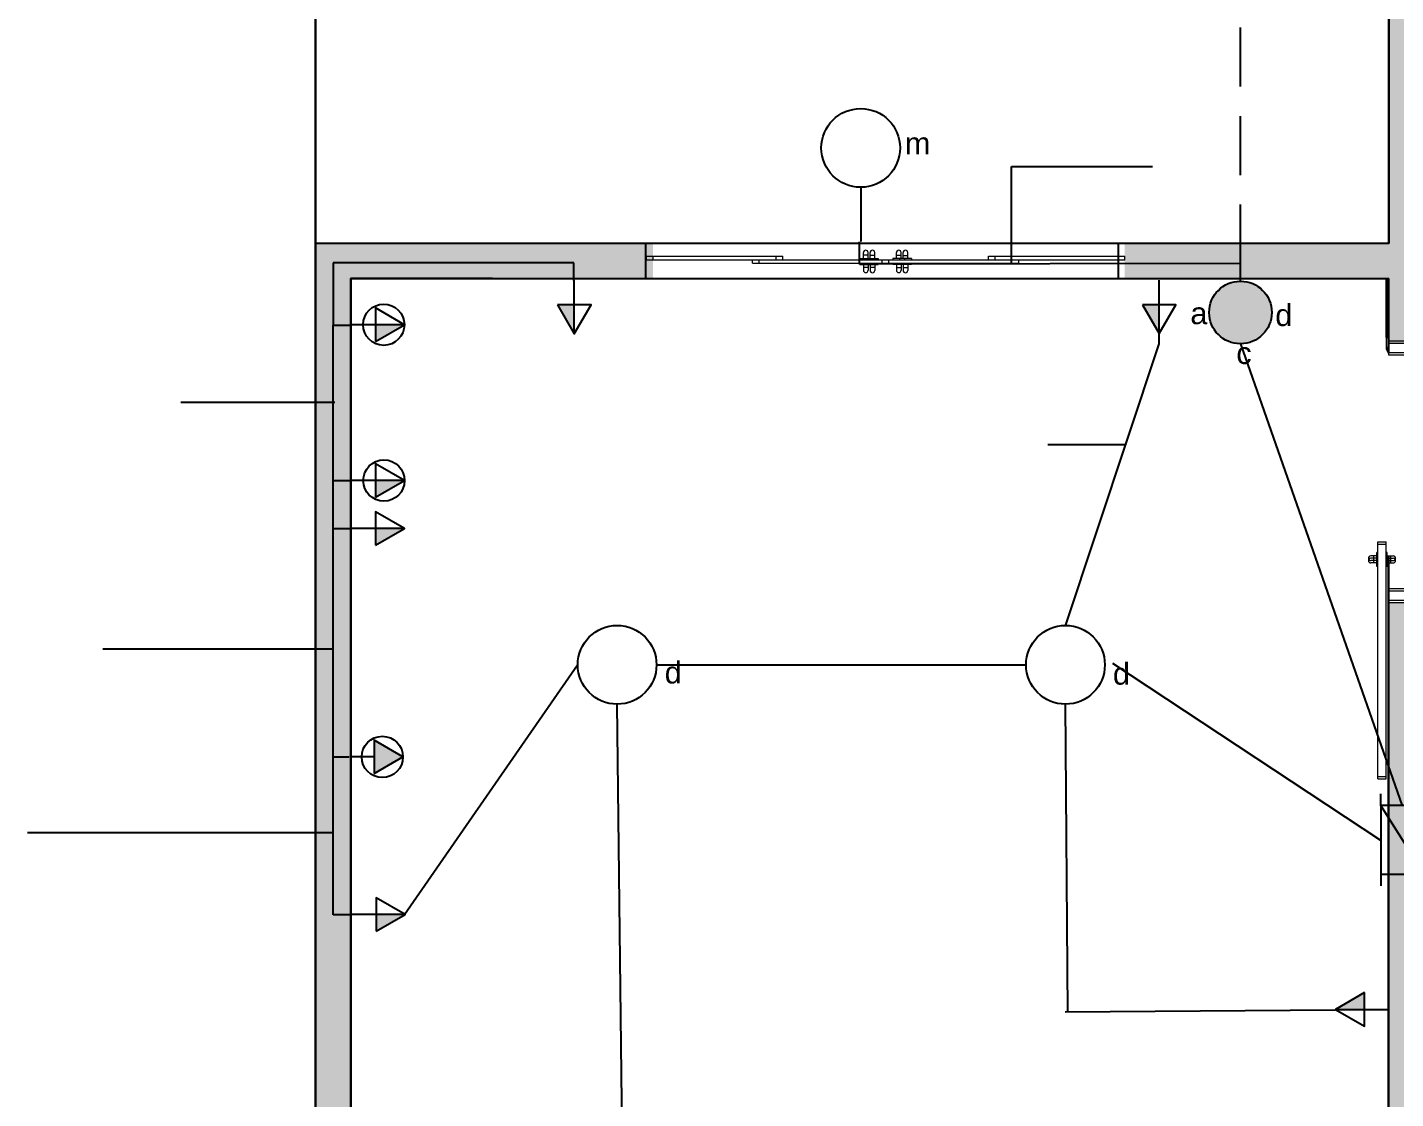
# Model space of a CAD drawing. Header units: inches. Extents: x 2 to 116, y 2 to 108.
# Drawn here: x 61.35 to 67.15, y 42.33 to 46.87 of the extents above; entities that cross this region are included whole.
import ezdxf

# ---------------------------------------------------------------- set-up
doc = ezdxf.new("R2010")
doc.units = ezdxf.units.IN
doc.header["$MEASUREMENT"] = 0
doc.linetypes.add('( Hidden )', pattern=[0.375, 0.25, -0.125])
for name, color, linetype, lineweight in [('03.1 PAREDES', 250, 'Continuous', 25), ('04 ESQUADRIAS', 252, 'Continuous', 9), ('09 LIMITE PISO', 254, 'Continuous', 13)]:
    doc.layers.add(name, color=color, linetype=linetype, lineweight=lineweight)
for name, color, linetype in [('CONDUITES', 30, 'Continuous'), ('ILUMINAÇÃO', 10, 'Continuous'), ('INTERRUPTORES', 106, 'Continuous'), ('PLANTA TUGS_TUES', 7, 'Continuous'), ('TOMADAS', 170, 'Continuous')]:
    doc.layers.add(name, color=color, linetype=linetype)
doc.styles.get("Standard").update_dxf_attribs({"font": 'arial.ttf'})

# ---------------------------------------------------------------- blocks, each defined once
blk = doc.blocks.new('PORTA CORRE 100X15')
at = {"layer": '04 ESQUADRIAS'}
for p, q in [((-0.7467, 0.1966), (0.2491, 0.1966)), ((-0.7467, 0.1966), (-0.7467, 0.1616)), ((0.1541, 0.2016), (0.2041, 0.2016)), ((0.1541, 0.1966), (0.1541, 0.2016)), ((0.1691, 0.2016), (0.1691, 0.2266)), ((0.1891, 0.2152), (0.1691, 0.2152)), ((0.1891, 0.2016), (0.1891, 0.2266)), ((0.2041, 0.1966), (0.2041, 0.2016)), ((0.2491, 0.1966), (0.2491, 0.1616)), ((-0.7467, 0.1616), (0.2491, 0.1616)), ((0, 0), (0, 0.15)), ((0, 0.15), (0.05, 0.15)), ((0.05, 0), (0.05, 0.15)), ((0.1541, 0.1566), (0.1541, 0.1616)), ((0.1541, 0.1566), (0.2041, 0.1566)), ((0.1691, 0.1566), (0.1691, 0.1316)), ((0.1891, 0.143), (0.1691, 0.143)), ((0.1891, 0.1566), (0.1891, 0.1316)), ((0.2041, 0.1566), (0.2041, 0.1616)), ((1.05, 0.15), (1.065, 0.15)), ((1.05, 0), (1.05, 0.15)), ((1.075, 0.16), (1.125, 0.16)), ((1.1, 0), (1.1, 0.15)), ((1.125, 0.15), (1.1, 0.15)), ((1.125, 0.16), (1.125, 0.15)), ((-0.025, -0.01), (-0.025, 0)), ((-0.025, 0), (0, 0)), ((0.05, 0), (0.035, 0)), ((1.05, 0), (1.065, 0)), ((1.125, 0), (1.1, 0)), ((1.125, -0.01), (1.125, 0)), ((0.025, -0.01), (-0.025, -0.01)), ((1.075, -0.01), (1.125, -0.01))]:
    blk.add_line(p, q, dxfattribs=at)
for centre, start, end in [((0.1791, 0.2266), 0.2372, 179.7628), ((0.1791, 0.1316), 180.2372, 359.7628), ((1.075, 0.15), 90, 180), ((0.025, 0), 270, 0), ((1.075, 0), 180, 270)]:
    blk.add_arc(centre, 0.01, start, end, dxfattribs=at)
blk = doc.blocks.new('PORTA CORRER BLINDEX 200')
at = {"layer": '04 ESQUADRIAS'}
for p, q in [((2, 0.07), (0, 0.07)), ((0, 0.07), (0, 0.055)), ((1.55, 0.085), (0.45, 0.085)), ((0.45, 0.085), (0.45, 0.07)), ((0.55, 0.07), (0.55, 0.055)), ((0.905, 0.09), (0.955, 0.09)), ((0.905, 0.085), (0.905, 0.09)), ((0.905, 0.065), (0.905, 0.07)), ((0.905, 0.065), (0.955, 0.065)), ((0.92, 0.09), (0.92, 0.115)), ((0.94, 0.1036), (0.92, 0.1036)), ((0.92, 0.065), (0.92, 0.04)), ((0.94, 0.09), (0.94, 0.115)), ((0.94, 0.065), (0.94, 0.04)), ((0.955, 0.085), (0.955, 0.09)), ((0.955, 0.065), (0.955, 0.07)), ((1, 0.085), (1, 0.07)), ((1.095, 0.09), (1.045, 0.09)), ((1.045, 0.085), (1.045, 0.09)), ((1.045, 0.065), (1.045, 0.07)), ((1.095, 0.065), (1.045, 0.065)), ((1.06, 0.09), (1.06, 0.115)), ((1.06, 0.1036), (1.08, 0.1036)), ((1.06, 0.065), (1.06, 0.04)), ((1.08, 0.09), (1.08, 0.115)), ((1.08, 0.065), (1.08, 0.04)), ((1.095, 0.085), (1.095, 0.09)), ((1.095, 0.065), (1.095, 0.07)), ((1.45, 0.07), (1.45, 0.055)), ((1.55, 0.085), (1.55, 0.07)), ((2, 0.07), (2, 0.055)), ((0.55, 0.055), (0, 0.055)), ((0.94, 0.0514), (0.92, 0.0514)), ((1.06, 0.0514), (1.08, 0.0514)), ((2, 0.055), (1.45, 0.055))]:
    blk.add_line(p, q, dxfattribs=at)
for centre, start, end in [((0.93, 0.115), 0.2372, 179.7628), ((1.07, 0.115), 0.2372, 179.7628), ((0.93, 0.04), 180.2372, 359.7628), ((1.07, 0.04), 180.2372, 359.7628)]:
    blk.add_arc(centre, 0.01, start, end, dxfattribs=at)
at = {"layer": '09 LIMITE PISO'}
blk.add_line((0, 0), (2, 0), dxfattribs=at)
blk = doc.blocks.new('TUG MÉDIA 120CM_')
at = {"layer": 'TOMADAS', "ltscale": 0.5}
h = blk.add_hatch(color=256, dxfattribs=at)
h.dxf.hatch_style = 1
h.paths.add_polyline_path([(0.2454, 0), (0.1227, 0), (0.1227, -0.0709)])
for p, q in [((0.1227, 0), (0.0181, 0)), ((0.2454, 0), (0.1227, 0))]:
    blk.add_line(p, q, dxfattribs=at)
blk.add_lwpolyline([(0.1227, -0.0709), (0.2454, 0), (0.1227, 0.0709), (0.1227, -0.0709)], dxfattribs=at)
blk = doc.blocks.new('TUG ALTA 220CM_')
at = {"layer": 'TOMADAS', "ltscale": 0.5}
h = blk.add_hatch(color=256, dxfattribs=at)
h.dxf.hatch_style = 1
h.paths.add_polyline_path([(0.1227, -0.0709), (0.2454, 0), (0.1227, 0.0709)])
blk.add_line((0.1227, 0), (0.0181, 0), dxfattribs=at)
blk.add_lwpolyline([(0.1227, -0.0709), (0.2454, 0), (0.1227, 0.0709), (0.1227, -0.0709)], dxfattribs=at)
blk = doc.blocks.new('Interruptor Paralelo')
at = {"transparency": 33554595}
h = blk.add_hatch(color=256, dxfattribs=at)
h.dxf.hatch_style = 1
h.paths.add_polyline_path([(59.132, 10.8454, 1), (59.3974, 10.8454, 1)])
at = {"layer": 'INTERRUPTORES', "color": 3}
blk.add_circle((59.2647, 10.8454), 0.1327, dxfattribs=at)

msp = doc.modelspace()

# ---------------------------------------------------------------- hatches: boundary and pattern name
at = {"layer": 'PLANTA TUGS_TUES'}
h = msp.add_hatch(color=256, dxfattribs=at)
h.dxf.hatch_style = 1
h.paths.add_polyline_path([(67.272, 49.1565), (70.922, 49.1565), (70.922, 48.3138), (71.072, 48.3138), (71.072, 49.3065), (67.122, 49.3065), (67.122, 45.9565), (67.272, 45.9565), (67.272, 45.9665)])
h = msp.add_hatch(color=256, dxfattribs=at)
h.dxf.hatch_style = 1
h.paths.add_polyline_path([(62.722, 45.8065), (64.0027, 45.8065), (64.0027, 45.9565), (62.572, 45.9565), (62.572, 38.5065), (62.722, 38.5065)])
h.paths.add_polyline_path([(67.272, 45.8065), (67.122, 45.8065), (67.122, 45.5415), (67.272, 45.5415), (67.272, 45.5665)])
h.paths.add_polyline_path([(67.272, 45.9565), (66.0027, 45.9565), (66.0027, 45.8065), (67.122, 45.8065), (67.272, 45.8065)])
h = msp.add_hatch(color=256, dxfattribs=at)
h.dxf.hatch_style = 1
h.paths.add_polyline_path([(67.272, 45.9565), (67.097, 45.9565), (67.097, 45.8065), (67.122, 45.8065), (67.272, 45.8065)])
h = msp.add_hatch(color=256, dxfattribs=at)
h.dxf.hatch_style = 1
h.paths.add_polyline_path([(67.272, 44.4315), (67.122, 44.4315), (67.122, 38.5065), (67.272, 38.5065)])
h.paths.add_polyline_path([(67.282, 45.7965), (67.272, 45.7965), (67.272, 45.8065), (67.122, 45.8065), (67.122, 45.7965), (67.112, 45.7965), (67.112, 45.5565), (67.122, 45.5565), (67.122, 45.5315), (67.272, 45.5315), (67.272, 45.5565), (67.282, 45.5565)])
h.paths.add_polyline_path([(68.272, 45.9565), (68.197, 45.9565), (68.197, 45.8065), (68.222, 45.8065), (68.272, 45.8065)])
h.paths.add_polyline_path([(68.422, 45.7965), (68.422, 45.8065), (68.272, 45.8065), (68.272, 45.7715), (68.422, 45.7715)])
h.paths.add_polyline_path([(70.922, 45.9565), (68.272, 45.9565), (68.272, 45.8065), (70.922, 45.8065)])

# ---------------------------------------------------------------- linework, layer by layer
for points in [[(72.5704, 52.3549), (62.5704, 52.3549), (62.5704, 29.8549), (72.5704, 29.8549)], [(72.572, 52.3565), (62.572, 52.3565), (62.572, 29.8565), (72.572, 29.8565)], [(72.572, 52.3565), (62.572, 52.3565), (62.572, 29.8565), (72.572, 29.8565)]]:
    msp.add_lwpolyline(points, close=True)
for points in [[(71.0704, 38.3549), (71.0704, 49.3049), (67.1204, 49.3049), (67.1204, 45.9549), (62.5704, 45.9549)], [(67.1204, 45.4899), (67.1204, 45.8049), (62.7204, 45.8049), (62.7204, 38.5049), (67.1204, 38.5049), (67.1204, 44.629)]]:
    msp.add_lwpolyline(points)
at = {"layer": '03.1 PAREDES', "color": 18, "true_color": 0x000000}
msp.add_line((67.0876, 43.2816), (67.0876, 43.2316), dxfattribs=at)
msp.add_lwpolyline([(67.272, 43.2816), (67.272, 43.5721), (67.0876, 43.5721), (67.0876, 43.2816), (67.272, 43.2816), (67.0876, 43.5721), (67.0876, 43.6221)], dxfattribs=at)
at = {"layer": 'CONDUITES', "linetype": '( Hidden )'}
msp.add_line((66.493, 45.8705), (66.493, 47.6271), dxfattribs=at)
at = {"layer": 'CONDUITES'}
for p, q in [((65.5226, 45.8701), (65.5226, 46.2819)), ((65.5226, 46.2819), (66.1202, 46.2819)), ((64.8776, 45.8676), (64.8776, 45.9623)), ((63.667, 45.8737), (62.6472, 45.8737)), ((62.6472, 45.8737), (62.6472, 45.6094)), ((63.667, 45.7987), (63.667, 45.8737)), ((66.493, 45.8705), (64.8776, 45.8676)), ((66.493, 45.7955), (66.493, 45.8705)), ((62.6472, 43.1085), (62.6472, 45.6094)), ((62.6472, 45.6094), (62.7204, 45.6094)), ((66.1469, 45.5716), (66.1469, 45.5302)), ((66.1469, 45.5302), (65.7492, 44.3343)), ((66.493, 45.5302), (67.1781, 43.5706)), ((62.6532, 45.2817), (62.0004, 45.2817)), ((65.6756, 45.1034), (66.005, 45.1034)), ((62.7202, 44.9487), (62.6472, 44.9487)), ((62.7203, 44.7458), (62.6472, 44.7458)), ((62.6485, 44.2355), (61.6695, 44.2355)), ((63.6819, 44.1674), (62.9496, 43.1085)), ((65.5823, 44.1674), (64.0157, 44.1674)), ((65.9504, 44.1762), (67.0859, 43.4253)), ((63.8488, 44.0006), (63.8897, 40.5593)), ((65.7492, 44.0006), (65.76, 42.697)), ((62.7135, 43.7769), (62.6472, 43.7769)), ((62.6433, 43.4569), (61.3501, 43.4569)), ((62.7222, 43.1085), (62.6472, 43.1085)), ((65.7492, 42.6969), (66.8944, 42.7064))]:
    msp.add_line(p, q, dxfattribs=at)
at = {"layer": 'ILUMINAÇÃO', "color": 6}
msp.add_line((64.8829, 46.1936), (64.8829, 45.9639), dxfattribs=at)
at = {"layer": 'ILUMINAÇÃO'}
for centre in [(64.8829, 46.3605), (63.8505, 44.1689), (65.7509, 44.1689)]:
    msp.add_circle(centre, 0.1669, dxfattribs=at)
at = {"layer": 'PLANTA TUGS_TUES'}
for p, q in [((62.572, 52.3565), (62.572, 32.3565)), ((62.572, 52.3565), (62.572, 32.3565)), ((67.122, 49.3065), (67.122, 45.9565)), ((67.122, 49.3065), (67.122, 45.9565)), ((62.572, 45.9565), (67.122, 45.9565)), ((62.572, 45.9565), (67.122, 45.9565)), ((63.9712, 45.9549), (63.9712, 45.8047)), ((65.9743, 45.9567), (65.9743, 45.8065)), ((62.722, 45.8065), (62.722, 38.5065)), ((62.722, 45.8065), (67.112, 45.8065)), ((63.322, 45.8065), (62.722, 45.8065)), ((62.722, 45.8065), (62.722, 38.5065)), ((62.722, 45.8065), (67.122, 45.8065)), ((67.112, 45.5565), (67.112, 45.8065)), ((67.122, 45.4915), (67.122, 45.8065)), ((67.122, 43.5721), (67.122, 44.6305)), ((67.122, 38.5065), (67.122, 44.4815)), ((67.122, 38.5065), (67.122, 43.2816))]:
    msp.add_line(p, q, dxfattribs=at)
at = {"layer": 'PLANTA TUGS_TUES', "color": 18, "true_color": 0x000000}
msp.add_line((67.0876, 43.2816), (67.0876, 43.2316), dxfattribs=at)
msp.add_lwpolyline([(67.272, 43.2816), (67.272, 43.5721), (67.0876, 43.5721), (67.0876, 43.2816), (67.272, 43.2816), (67.0876, 43.5721), (67.0876, 43.6221)], dxfattribs=at)
at = {"layer": 'TOMADAS'}
for centre in [(62.8609, 45.611), (62.8617, 44.9502), (62.855, 43.7784)]:
    msp.add_circle(centre, 0.0875, dxfattribs=at)

# ---------------------------------------------------------------- block references
at = {"layer": '04 ESQUADRIAS'}
for name, p, rotation in [('PORTA CORRER BLINDEX 200', (65.9743, 45.9567), 180), ('PORTA CORRE 100X15', (67.272, 44.4415), 90)]:
    msp.add_blockref(name, p, dxfattribs=dict(at, rotation=rotation))
at = {"layer": 'INTERRUPTORES'}
msp.add_blockref('Interruptor Paralelo', (7.2283, 34.8174), dxfattribs=at)
at = {"layer": 'PLANTA TUGS_TUES'}
for name, p, rotation in [('PORTA CORRER BLINDEX 200', (65.9743, 45.9567), 180), ('PORTA CORRER BLINDEX 200', (66.0027, 45.9565), 180), ('PORTA CORRE 100X15', (67.272, 44.4415), 90), ('PORTA CORRE 100X15', (67.272, 44.4315), 90)]:
    msp.add_blockref(name, p, dxfattribs=dict(at, rotation=rotation))
at = {"layer": 'TOMADAS'}
for p, rotation in [((63.6687, 45.8183), 270), ((66.1486, 45.8185), 270), ((67.1415, 42.7079), 180)]:
    msp.add_blockref('TUG MÉDIA 120CM_', p, dxfattribs=dict(at, rotation=rotation))
for name, p in [('TUG MÉDIA 120CM_', (62.703, 45.611)), ('TUG MÉDIA 120CM_', (62.7037, 44.9502)), ('TUG MÉDIA 120CM_', (62.7038, 44.7473)), ('TUG ALTA 220CM_', (62.6971, 43.7784)), ('TUG MÉDIA 120CM_', (62.7058, 43.11))]:
    msp.add_blockref(name, p, dxfattribs=at)

# ---------------------------------------------------------------- texts
at = {"layer": 'ILUMINAÇÃO', "char_height": 0.0928, "attachment_point": 1}
for s, insert in [('m', (65.0702, 46.4266)), ('d', (64.0519, 44.1826)), ('d', (65.9521, 44.1777))]:
    msp.add_mtext_dynamic_manual_height_columns(s, width=0.092805, gutter_width=0.464, heights=[0.0564], dxfattribs=dict(at, insert=insert))
at = {"layer": 'INTERRUPTORES', "char_height": 0.0928, "attachment_point": 1}
for s, insert in [('a', (66.2806, 45.706)), ('d', (66.6404, 45.6981)), ('c', (66.4753, 45.5372))]:
    msp.add_mtext_dynamic_manual_height_columns(s, width=0.092805, gutter_width=0.464, heights=[0.0564], dxfattribs=dict(at, insert=insert))

doc.saveas('drawing.dxf')
